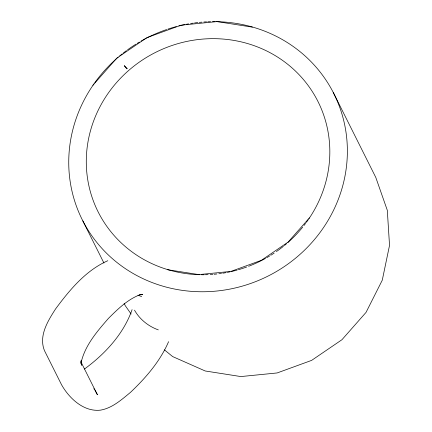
<?xml version="1.0" encoding="UTF-8"?>
<svg xmlns="http://www.w3.org/2000/svg" width="432" height="432" viewBox="0 0 432 432"><rect width="100%" height="100%" fill="white"/><g stroke="black" fill="none" stroke-linecap="round" stroke-linejoin="round"><path stroke-width="0.65" d="M81.049 360.833L80.919 363.463C84.596 345.854 96.908 331.641 108.416 318.433C118.017 308.869 128.142 298.868 141.199 294.295L139.914 294.527M132.095 309.636C123.638 333.925 104.96 354.078 84.434 369.052M168.583 341.68C160.126 361.314 145.811 377.816 130.437 392.402C121.554 399.708 112.288 408.078 100.586 410.135C83.84 412.128 69.217 398.363 61.576 384.799L44.458 350.611C38.54 335.875 47.801 321.041 55.539 308.993C69.59 289.985 85.72 270.47 107.8 260.723M92.902 85.266L116.797 58.142L146.864 37.649L181.062 25.186L217.058 21.6L252.396 27.135M309.371 217.939L288.106 242.082L261.344 260.323L230.909 271.415L198.871 274.606L167.416 269.676M139.779 294.797L142.771 294.662L140.929 294.392M137.997 295.196L141.637 296.579M158.312 329.875C148.446 326.365 139.639 319.329 134.514 310.154M164.425 349.861L172.649 356.578L205.2 370.98L240.84 376.564L277.144 372.951L311.629 360.38L341.955 339.714L366.055 312.358L382.277 280.174L389.529 245.365L387.304 210.292L375.759 177.352L333.272 92.502M93.814 388.676L94.592 389.696M131.123 314.01L125.329 305.77L124.124 303.361M94.981 390.209L97.421 394.767L80.897 361.778M82.841 220.919L103.939 263.039M81.437 364.127L81.778 365.31L81.167 360.817M199.573 274.709A122.996 116.775 -26.6 0 1 89.899 132.943A122.996 116.775 -26.6 0 1 257.575 46.958A122.996 116.775 -26.6 0 1 309.02 218.587M308.281 219.672A122.996 116.775 -26.6 0 1 306.364 222.356M305.581 223.42A122.996 116.775 -26.6 0 1 303.961 225.526M302.719 227.092A122.996 116.775 -26.6 0 1 287.955 242.498M286.459 243.799A122.996 116.775 -26.6 0 1 284.418 245.511M283.381 246.353A122.996 116.775 -26.6 0 1 276.388 251.586M274.163 253.103A122.996 116.775 -26.6 0 1 270.761 255.29M269.617 255.998A122.996 116.775 -26.6 0 1 266.728 257.699M265.561 258.363A122.996 116.775 -26.6 0 1 262.04 260.258M261.452 260.561A122.996 116.775 -26.6 0 1 248.605 266.29M246.71 266.998A122.996 116.775 -26.6 0 1 238.399 269.714M237.109 270.081A122.996 116.775 -26.6 0 1 231.304 271.55M230.013 271.836A122.996 116.775 -26.6 0 1 227.41 272.376M226.103 272.624A122.996 116.775 -26.6 0 1 222.809 273.191M221.486 273.397A122.996 116.775 -26.6 0 1 218.835 273.758M216.837 273.996A122.996 116.775 -26.6 0 1 214.169 274.261M212.836 274.369A122.996 116.775 -26.6 0 1 210.168 274.552M208.17 274.649A122.996 116.775 -26.6 0 1 205.513 274.73M204.185 274.752A122.996 116.775 -26.6 0 1 201.544 274.747M216.454 21.676A140.719 133.601 -26.6 0 1 343.24 183.897A140.719 133.601 -26.6 0 1 150.206 281.794A140.719 133.601 -26.6 0 1 94.041 83.754M94.802 82.685A140.719 133.601 -26.6 0 1 116.645 58.558M117.142 58.12A140.719 133.601 -26.6 0 1 118.141 57.256M119.659 55.971A140.719 133.601 -26.6 0 1 122.24 53.86M123.293 53.033A140.719 133.601 -26.6 0 1 126.49 50.598M127.575 49.804A140.719 133.601 -26.6 0 1 135.94 44.161M137.079 43.454A140.719 133.601 -26.6 0 1 139.379 42.066M141.118 41.062A140.719 133.601 -26.6 0 1 146.383 38.194M146.972 37.892A140.719 133.601 -26.6 0 1 166.693 29.516M167.967 29.09A140.719 133.601 -26.6 0 1 176.31 26.595M178.886 25.936A140.719 133.601 -26.6 0 1 181.462 25.321M182.104 25.175A140.719 133.601 -26.6 0 1 184.696 24.619M185.998 24.359A140.719 133.601 -26.6 0 1 188.617 23.873M190.588 23.539A140.719 133.601 -26.6 0 1 193.228 23.134M194.557 22.945A140.719 133.601 -26.6 0 1 197.878 22.54M199.206 22.399A140.719 133.601 -26.6 0 1 201.868 22.151M203.866 22A140.719 133.601 -26.6 0 1 206.528 21.838M207.862 21.778A140.719 133.601 -26.6 0 1 210.514 21.692M212.501 21.659A140.719 133.601 -26.6 0 1 215.136 21.659M127.1 68.483L126.808 68.818L124.232 65.653L127.1 68.483"/></g></svg>
